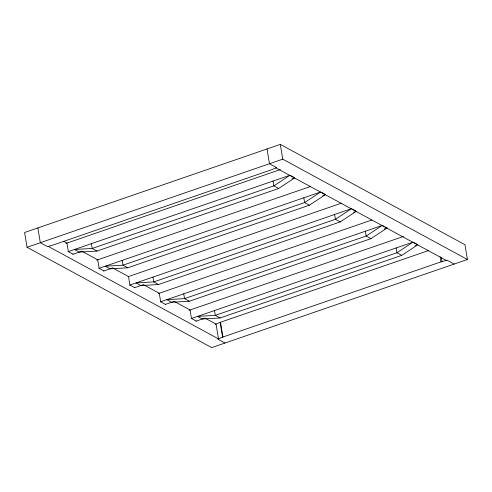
<?xml version="1.0" encoding="UTF-8"?>
<svg xmlns="http://www.w3.org/2000/svg" width="492" height="492" viewBox="0 0 492 492"><rect width="100%" height="100%" fill="white"/><g stroke="black" fill="none" stroke-linecap="round" stroke-linejoin="round"><path stroke-width="0.74" d="M215.342 324.357L220.508 322.235L428.421 250.594M224.979 343.041L217.79 339.136L222.956 337.014L441.01 261.873L446.939 260.17L454.128 264.075M68.037 251.707L289.997 175.22L273.847 185.865L92.201 248.454L74.458 249.493L79.267 252.107L97.01 251.068L278.65 188.473L294.8 177.833L291.977 178.805M98.812 268.429L320.772 191.942L304.622 202.587L122.982 265.182L105.239 266.215L110.042 268.829L127.785 267.789L309.425 205.195L325.581 194.555L321.977 192.593M129.593 285.151L351.546 208.663L335.396 219.309L153.756 281.904L136.013 282.937L140.817 285.551L158.559 284.511L340.2 221.923L356.356 211.277L353.533 212.249M160.367 301.873L382.327 225.391L366.171 236.031L184.531 298.626L166.788 299.665L171.591 302.272L189.334 301.239L370.98 238.645L387.13 227.999L385.328 227.021M191.142 318.601L413.102 242.113L396.952 252.753L215.305 315.347L197.563 316.387L202.372 318.994L220.115 317.961L401.755 255.366L417.905 244.721L415.082 245.699M280.299 144.384L24.6 232.501L27.048 247.279L211.701 347.616L467.4 259.499L464.952 244.721L280.299 144.384L282.74 159.162L467.4 259.499M27.048 247.279L282.74 159.162M65.996 243.429L280.385 169.549M72.841 254.321L82.09 251.129M96.77 260.151L310.434 186.523M103.621 271.043L112.865 267.857M322.752 195.527L325.581 194.555M128.105 276.682L341.405 203.178M134.396 287.765L143.639 284.579M158.326 293.595L371.989 219.967M165.171 304.487L174.42 301.301M384.307 228.971L387.13 227.999M189.1 310.317L403.489 236.443M195.951 321.208L205.195 318.023M290.6 175.546L293.601 177.175M352.149 208.989L355.753 210.951M382.924 225.717L384.129 226.369M413.704 242.439L416.706 244.069M275.957 167.883L446.238 260.409M278.65 188.473L273.847 185.865L273.048 181.062M309.425 205.195L304.622 202.587L303.828 197.784M340.2 221.923L335.396 219.309L334.603 214.506M370.98 238.645L366.171 236.031L365.378 231.228M401.755 255.366L396.952 252.753L396.152 247.95M97.01 251.068L92.201 248.454L91.407 243.651M127.785 267.789L122.982 265.182L122.182 260.379M158.559 284.511L153.756 281.904L152.957 277.101M189.334 301.239L184.531 298.626L183.737 293.822M220.115 317.961L215.305 315.347L214.512 310.544M63.634 241.301L66.949 243.103L68.351 251.597L73.16 254.21M82.404 251.504L97.724 259.825L99.132 268.318L103.935 270.932M113.185 268.226L128.498 276.547L129.906 285.046L134.71 287.654M143.959 284.948L159.273 293.269L160.681 301.768L165.484 304.376M174.734 301.67L190.053 309.991L191.456 318.49L196.265 321.104M206.111 318.718L216.043 324.117L218.485 338.896L48.21 246.369M441.355 257.408L442.087 261.842M440.156 256.701L441.01 261.873M267.021 148.959L269.468 163.738L276.658 167.643L271.492 169.765L53.437 244.905L47.509 246.609L40.319 242.704L37.872 227.925M220.508 322.235L222.956 337.014M220.188 322.684L222.636 337.463"/></g></svg>
